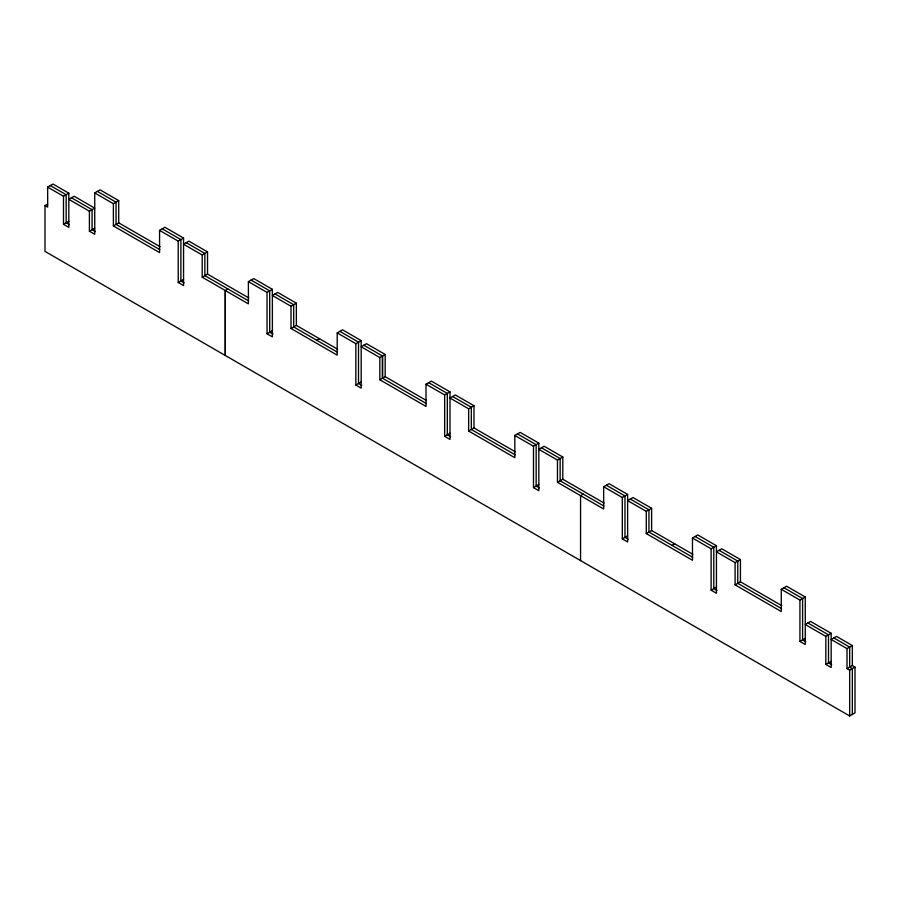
<?xml version="1.0" encoding="UTF-8"?>
<svg xmlns="http://www.w3.org/2000/svg" width="900" height="900" viewBox="0 0 900 900"><rect width="100%" height="100%" fill="white"/><g stroke="black" fill="none" stroke-linecap="round" stroke-linejoin="round"><path stroke-width="1.35" d="M225.292 290.531L225.292 355.478L225.292 290.531L227.959 288.99M363.848 345.229L382.5 355.995L382.5 378.214L426.251 403.481M852.334 665.539L852.334 645.536L847.001 648.607L847.001 668.621L852.334 665.539L855 667.08L855 712.89L849.668 715.961L45 251.393L45 205.583L47.666 207.124L47.666 187.11L52.999 184.039L68.828 193.185L68.828 227.374L63.506 224.303L63.506 196.256L68.828 193.185M45 205.583L47.666 204.041M89.404 211.219L68.828 199.339L74.16 196.256L94.736 208.136L89.404 211.219L89.404 231.221L94.736 234.292L94.736 192.926L100.069 189.855L118.721 200.621L118.721 222.84L113.389 225.922L113.389 203.704L118.721 200.621M63.506 224.303L68.828 221.22M89.404 231.221L94.736 228.139M113.389 225.922L159.57 252.585L159.57 230.366L164.903 227.284L183.555 238.061L183.555 285.57L178.222 282.499L178.222 241.132L183.555 238.061M202.208 254.981L207.529 251.899L207.529 274.118L202.208 277.2L202.208 254.981L183.555 244.204L188.876 241.132L207.529 251.899M178.222 282.499L183.555 279.416M202.208 277.2L248.389 303.863L248.389 281.644L253.721 278.561L272.363 289.339L272.374 336.848L267.041 333.776L267.041 292.41L272.363 289.339M291.015 306.259L296.348 303.176L277.695 292.41L272.374 295.481L291.015 306.259L291.015 328.478L337.207 355.14L337.207 332.921L342.529 329.839L361.181 340.605L361.181 388.125L355.86 385.054L355.86 343.688L361.181 340.605M267.041 333.776L272.363 330.694M291.015 328.478L296.348 325.395L296.348 303.176M316.777 340.267L319.444 338.726M379.834 357.536L385.166 354.454L366.514 343.688L361.181 346.759L379.834 357.536L379.834 379.755L426.015 406.418L426.015 384.199L431.348 381.116L450 391.882L450 439.402L444.668 436.331L444.668 394.965L450 391.882M355.86 385.054L361.181 381.971M379.834 379.755L385.166 376.673L385.166 354.454M468.652 408.814L473.985 405.731L455.332 394.965L450 398.036L468.652 408.814L468.652 431.032L514.834 457.695L514.834 435.476L520.166 432.394L538.819 443.16L538.819 490.68L533.486 487.609L533.486 446.243L538.819 443.16M444.668 436.331L450 433.249M468.652 431.032L473.985 427.95L473.985 405.731M557.471 460.091L562.793 457.009L544.14 446.243L538.819 449.314L557.471 460.091L557.471 482.31L603.653 508.973L603.653 486.754L608.985 483.671L627.626 494.438L627.637 541.957L622.305 538.886L622.305 497.52L627.626 494.438M533.486 487.609L538.819 484.526M557.471 482.31L562.793 479.228L562.793 457.009M583.222 494.1L580.556 495.641L580.556 560.587M646.279 511.369L651.611 508.286L632.959 497.52L627.637 500.591L646.279 511.369L646.279 533.587L692.471 560.25L692.471 538.031L697.793 534.949L716.445 545.726L716.445 593.235L711.124 590.164L711.124 548.798L716.445 545.726M622.305 538.886L627.626 535.804M646.279 533.587L651.611 530.505L651.611 508.286M672.041 545.377L674.707 543.836M735.097 562.646L740.43 559.564L740.43 581.783L735.097 584.865L735.097 562.646L716.445 551.869L721.778 548.798L740.43 559.564M711.124 590.164L716.445 587.081M735.097 584.865L781.279 611.528L781.279 589.309L786.611 586.226L805.264 597.004L805.264 644.512L799.931 641.441L799.931 600.075L805.264 597.004M799.931 641.441L805.264 638.359M825.84 636.39L831.173 633.308L831.173 667.508L825.84 664.425L825.84 636.39L805.264 624.51L810.596 621.439L831.173 633.308M825.84 664.425L831.173 661.354M847.001 668.621L849.668 670.151L855 667.08M97.403 191.396L116.055 202.162L116.055 224.381L159.806 249.638M162.236 228.825L180.889 239.591L180.889 280.957L184.084 282.803M186.221 242.674L204.862 253.44L204.862 275.659L248.625 300.915M251.055 280.102L269.707 290.869L269.707 332.235L272.903 334.08M275.029 293.951L293.681 304.718L293.681 326.936L337.433 352.204M339.874 331.38L358.515 342.146L358.515 383.512L361.721 385.358M428.681 382.657L447.334 393.424L447.334 434.79L450.529 436.635M452.666 396.506L471.319 407.272L471.319 429.491L515.07 454.759M517.5 433.935L536.153 444.701L536.153 486.067L539.347 487.912M541.485 447.784L560.137 458.55L560.137 480.769L603.889 506.025M606.319 485.213L624.971 495.979L624.971 537.345L628.166 539.19M630.293 499.061L648.945 509.827L648.945 532.046L692.696 557.303M695.137 536.49L713.779 547.256L713.779 588.623L716.985 590.467M719.111 550.339L737.764 561.105L737.764 583.324L781.515 608.58M783.945 587.768L802.597 598.534L802.597 639.9L805.793 641.745M94.736 192.926L113.389 203.704M159.57 230.366L178.222 241.132M248.389 281.644L267.041 292.41M337.207 332.921L355.86 343.688M426.015 384.199L444.668 394.965M514.834 435.476L533.486 446.243M603.653 486.754L622.305 497.52M692.471 538.031L711.124 548.798M781.279 589.309L799.931 600.075M852.334 645.536L836.494 636.39L831.173 639.461L847.001 648.607M118.721 222.84L160.042 246.701M207.529 274.118L248.85 297.979M296.348 325.395L337.669 349.256M385.166 376.673L426.488 400.534M473.985 427.95L515.306 451.811M562.793 479.228L604.114 503.089M651.611 530.505L692.933 554.366M740.43 581.783L781.751 605.644M50.333 185.58L66.161 194.715L66.161 222.761L69.367 224.606M71.494 197.797L92.07 209.678L92.07 229.68L95.265 231.525M807.93 622.969L828.506 634.849L828.506 662.895L831.701 664.74M833.839 637.931L849.668 647.066L849.668 667.08L852.334 668.621L852.334 714.42M47.666 187.11L63.506 196.256M849.668 670.151L849.668 715.961M382.5 355.995L382.5 378.214"/></g></svg>
